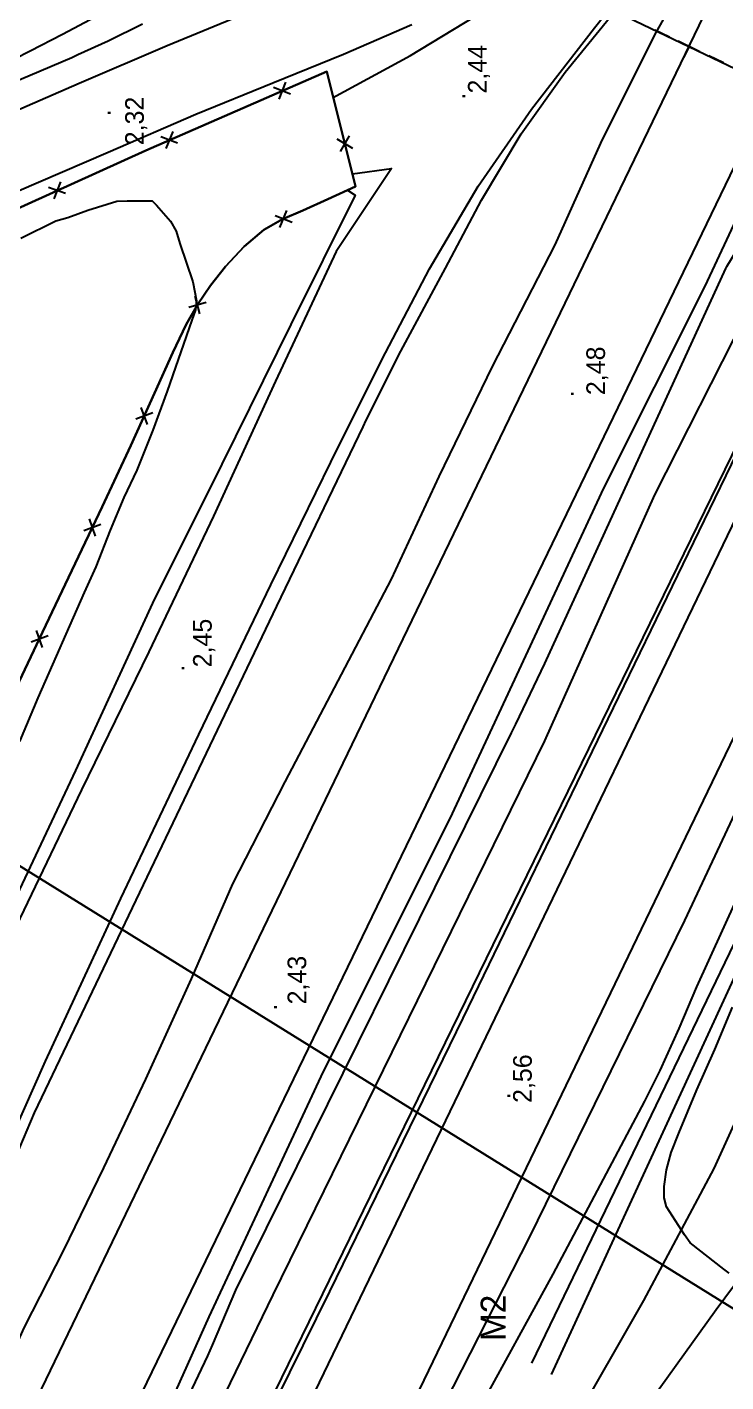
# Model space of a CAD drawing. Extents: x 730854 to 731444, y 4378581 to 4379608.
# Drawn here: x 731091.1 to 731147.3, y 4379229.4 to 4379338.3 of the extents above; entities that cross this region are included whole.
import ezdxf
from ezdxf.enums import TextEntityAlignment as Align

# ---------------------------------------------------------------- set-up
doc = ezdxf.new("R2010")
doc.units = 0
doc.linetypes.add('DASHED', pattern=[0])
doc.linetypes.add('HIDDEN', pattern=[0])
doc.layers.get('0').update_dxf_attribs({"linetype": 'CONTINUOUS'})
for name, color, linetype in [('1', 7, 'CONTINUOUS'), ('11', 7, 'CONTINUOUS'), ('14', 7, 'CONTINUOUS'), ('22', 7, 'CONTINUOUS'), ('25', 7, 'CONTINUOUS'), ('39', 7, 'CONTINUOUS'), ('40', 7, 'CONTINUOUS'), ('44', 7, 'CONTINUOUS'), ('48', 7, 'CONTINUOUS'), ('56', 7, 'CONTINUOUS'), ('8', 7, 'CONTINUOUS'), ('9', 7, 'CONTINUOUS'), ('PATTERN_CLASS', 7, 'CONTINUOUS')]:
    doc.layers.add(name, color=color, linetype=linetype)

msp = doc.modelspace()

# ---------------------------------------------------------------- linework, layer by layer
at = {"layer": '1', "color": 0, "linetype": 'CONTINUOUS'}
for p, q in [((731112.3, 4379332.89), (731110.94, 4379333.41)), ((731111.91, 4379333.84), (731111.37, 4379332.49)), ((731103.23, 4379328.94), (731101.87, 4379329.46)), ((731102.84, 4379329.88), (731102.29, 4379328.53)), ((731117.31, 4379328.51), (731116.07, 4379329.27)), ((731116.32, 4379328.28), (731117.05, 4379329.54)), ((731093.8, 4379325.83), (731093.27, 4379324.47)), ((731094.2, 4379324.89), (731092.83, 4379325.39)), ((731111.45, 4379322.18), (731112.01, 4379323.53)), ((731111.07, 4379323.13), (731112.43, 4379322.6)), ((731104.13, 4379315.76), (731105.53, 4379316.16)), ((731105.01, 4379315.24), (731104.64, 4379316.65)), ((731099.88, 4379306.78), (731101.24, 4379307.3)), ((731100.8, 4379306.34), (731100.3, 4379307.71)), ((731096.61, 4379297.36), (731096.13, 4379298.74)), ((731095.69, 4379297.82), (731097.06, 4379298.32)), ((731092.36, 4379288.41), (731091.89, 4379289.79)), ((731091.45, 4379288.87), (731092.82, 4379289.37))]:
    msp.add_line(p, q, dxfattribs=at)
msp.add_lwpolyline([(731090.23, 4379285.16), (731092.37, 4379289.64), (731094.71, 4379294.59), (731097.16, 4379299.73), (731099.46, 4379304.64), (731101.37, 4379308.86), (731102.84, 4379312.13), (731103.92, 4379314.38), (731104.85, 4379316.01), (731105.86, 4379317.5), (731107.09, 4379319.03), (731108.58, 4379320.63), (731110.16, 4379321.98), (731111.65, 4379322.83), (731113.3, 4379323.53), (731115.31, 4379324.44), (731117.54, 4379325.46), (731115.22, 4379334.71), (731100.67, 4379328.37), (731089.2, 4379323.17)], dxfattribs=at)
at = {"layer": '11', "color": 0, "linetype": 'CONTINUOUS'}
for points in [[(731115.69, 4379332.59), (731121.95, 4379336), (731127.14, 4379339.13), (731131.67, 4379342.05), (731135.81, 4379345.09), (731139.74, 4379348.46), (731143.25, 4379351.92), (731146.12, 4379355.1), (731148.53, 4379358.25), (731150.76, 4379361.73), (731153.17, 4379366.14), (731156.18, 4379372.19), (731160.61, 4379381.23), (731163.35, 4379386.8)], [(731081.5, 4379228.33), (731083.84, 4379234.83), (731087.48, 4379243.67), (731092.61, 4379255.17), (731098.67, 4379268.23), (731104.93, 4379281.42), (731110.72, 4379293.44), (731115.54, 4379303.31), (731119.66, 4379311.53), (731123.49, 4379318.85), (731127.39, 4379325.48), (731131.7, 4379331.67), (731136.75, 4379338.21), (731142.64, 4379345.67), (731148.56, 4379353.19), (731153.77, 4379359.96), (731158.93, 4379366.96)], [(731087.96, 4379330.58), (731095.32, 4379333.76), (731102.4, 4379336.8), (731108.58, 4379339.34)], [(731090.3, 4379325.06), (731097.64, 4379328.21), (731104.7, 4379331.27), (731110.89, 4379333.8), (731116.57, 4379336.11), (731122.07, 4379338.48)], [(731117.29, 4379326.48), (731120.42, 4379326.9), (731115.99, 4379320.23), (731111.1, 4379309.81), (731106.1, 4379298.96), (731100.91, 4379288.05), (731095.5, 4379276.96), (731090.53, 4379266.64), (731086.58, 4379257.94), (731083.43, 4379250.16), (731080.73, 4379242.32), (731078.45, 4379234.12), (731077.09, 4379238.71)]]:
    msp.add_lwpolyline(points, dxfattribs=at)
at = {"layer": '14', "color": 0, "linetype": 'CONTINUOUS'}
for points in [[(731158.93, 4379366.96), (731117.23, 4379280.61), (731085.81, 4379215.52), (731071.66, 4379185.94)], [(731165.68, 4379363.71), (731123.98, 4379277.35), (731092.5, 4379212.29), (731060.73, 4379146.06), (731028.61, 4379079.71), (731004.18, 4379029.44), (730980.14, 4378980.16), (730956.62, 4378931.48), (730940.35, 4378897.28)], [(731161.49, 4379326.58), (731130.56, 4379262.41), (731106.65, 4379212.84), (731085.35, 4379169.19), (731057.22, 4379110.87), (731022.79, 4379039.71), (730991.97, 4378976.23), (730961.91, 4378912.55)], [(731168.25, 4379323.32), (731137.32, 4379259.15), (731113.4, 4379209.57), (731092.1, 4379165.92), (731063.97, 4379107.61), (731029.54, 4379036.44), (730998.73, 4378973), (730968.69, 4378909.35)]]:
    msp.add_lwpolyline(points, dxfattribs=at)
at = {"layer": '22', "color": 0, "linetype": 'CONTINUOUS'}
msp.add_lwpolyline([(731096.64, 4379339.1), (731093.96, 4379337.69), (731091.38, 4379336.34), (731090.11, 4379335.69)], dxfattribs=at)
at = {"layer": '25', "color": 0, "linetype": 'HIDDEN'}
msp.add_lwpolyline([(730952.85, 4378908.13), (730964.58, 4378933.85), (730981.43, 4378969.25), (730995.44, 4378997.31), (731017.73, 4379042.92), (731028.85, 4379067.8), (731039.36, 4379088.59), (731052.05, 4379113.94), (731064.09, 4379138.82), (731078.41, 4379169.88), (731093.27, 4379200.04), (731110.92, 4379236.38), (731132.75, 4379280.9), (731141.61, 4379300.67), (731156.14, 4379329.29)], dxfattribs=at)
at = {"layer": '39', "color": 0, "linetype": 'CONTINUOUS'}
msp.add_line((731176.22, 4379323.14), (731131.68, 4379230.89), dxfattribs=at)
at = {"layer": '40', "color": 0, "linetype": 'CONTINUOUS'}
msp.add_line((731133.29, 4379229.97), (731176.22, 4379323.14), dxfattribs=at)
at = {"layer": '44', "color": 0, "linetype": 'CONTINUOUS'}
for points in [[(731076.18, 4379327.98), (731094.72, 4379335.82), (731095.19, 4379336.06), (731097.63, 4379337.16), (731100.41, 4379338.53)], [(731084.29, 4379186.53), (731105.67, 4379231.48), (731106.03, 4379232.35), (731107.92, 4379236.75), (731130.08, 4379281.54), (731130.43, 4379282.26), (731132.75, 4379287.13), (731147.32, 4379318.86), (731147.41, 4379319.02), (731154.13, 4379330.11), (731154.13, 4379330.12)], [(731158.56, 4379326.09), (731158.64, 4379326), (731158.39, 4379325.56), (731157.21, 4379323.21), (731154.36, 4379317.31), (731005.65, 4379012.9), (731005.73, 4379012.82), (731005.7, 4379012.31), (731005.43, 4379011.62), (731004.48, 4379009.59), (730963.69, 4378925.61)], [(731090.63, 4379321.3), (731093.44, 4379322.71), (731094.4, 4379322.96), (731096.01, 4379323.57), (731098.33, 4379324.29), (731099.16, 4379324.32), (731101.17, 4379324.31), (731101.54, 4379323.96), (731102.66, 4379322.69), (731103.11, 4379321.87), (731103.41, 4379320.88), (731104.44, 4379317.8), (731104.75, 4379316.28), (731104.67, 4379315.56), (731104.36, 4379314.71), (731102.4, 4379309.02), (731101.23, 4379305.89), (731099.94, 4379302.67), (731098.91, 4379300.48), (731097.79, 4379297.84), (731096.65, 4379294.89), (731095.7, 4379292.83), (731091.98, 4379284.37), (731090.51, 4379280.86)], [(731169.08, 4379315.42), (731169.15, 4379315.3), (731168.9, 4379314.86), (731168.47, 4379313.69), (731167.65, 4379311.98), (731155.6, 4379285.67), (731154.51, 4379283.03), (731152.79, 4379279.05), (731151.24, 4379275.28), (731148.13, 4379268.09), (731144.97, 4379261.13), (731143.54, 4379257.8), (731142.01, 4379254.42), (731140.77, 4379251.96), (731133.41, 4379238.04), (731127.31, 4379226.96)], [(731147.58, 4379238.12), (731147.15, 4379238.44), (731144.45, 4379240.56), (731143.99, 4379241.21), (731142.55, 4379243.46), (731142.37, 4379244.17), (731142.36, 4379245.1), (731142.54, 4379246.44), (731142.92, 4379247.81), (731143.54, 4379249.38), (731144.99, 4379252.87), (731146.42, 4379256.09), (731147.86, 4379259.5)]]:
    msp.add_lwpolyline(points, dxfattribs=at)
at = {"layer": '56', "color": 0, "linetype": 'CONTINUOUS'}
for p, q in [((731142.8, 4379337.47), (731141.62, 4379338.04)), ((731144.36, 4379336.73), (731144.79, 4379337.63)), ((731145.24, 4379336.3), (731143.48, 4379337.15)), ((731144.36, 4379336.73), (731143.95, 4379335.87)), ((731147.13, 4379335.4), (731145.94, 4379335.97))]:
    msp.add_line(p, q, dxfattribs=at)
at = {"layer": '8', "color": 0, "linetype": 'DASHED'}
msp.add_lwpolyline([(731134.85, 4379225.67), (731140.71, 4379235.92), (731146.37, 4379246.54), (731151.24, 4379257.19), (731153.64, 4379263.71), (731156.75, 4379271.42), (731163.63, 4379284.56), (731169.55, 4379293.54), (731179.98, 4379308.94)], dxfattribs=at)
at = {"layer": '8', "color": 0, "linetype": 'CONTINUOUS'}
msp.add_lwpolyline([(731176.87, 4379255), (731177.53, 4379254.14), (731177.23, 4379253.15), (731174.22, 4379251.64), (731170.65, 4379248.76), (731165.45, 4379245.39), (731160.76, 4379244.53), (731156.05, 4379243.33), (731153.07, 4379241.79), (731150.97, 4379240.41), (731148.63, 4379237.98), (731146.53, 4379235.17), (731139.5, 4379225.37)], dxfattribs=at)
at = {"layer": '9', "color": 0, "linetype": 'HIDDEN'}
for points in [[(730970.87, 4378955), (730979.7, 4378972.94), (730988.45, 4378991.05), (730997.4, 4379010.21), (731006.5, 4379028.28), (731015.94, 4379048.46), (731025.15, 4379067.59), (731032.89, 4379083.94), (731041, 4379100.83), (731047.7, 4379114.56), (731056.48, 4379133.16), (731066.01, 4379152.92), (731076.12, 4379174.03), (731086.69, 4379194.38), (731097.27, 4379215.67), (731105.76, 4379234.62), (731114.97, 4379254.33), (731125.14, 4379274.67), (731137.51, 4379301.21), (731145.65, 4379317.46), (731155.3, 4379338.09), (731165.92, 4379359.84)], [(731145.08, 4379343.91), (731141.56, 4379337.59), (731137.24, 4379328.94), (731133.56, 4379320.77), (731128.52, 4379311), (731124.24, 4379302.16), (731120.41, 4379293.91), (731115.83, 4379285.17), (731111.84, 4379277.61), (731107.64, 4379269.41), (731104.32, 4379261.79), (731100.65, 4379253.71), (731097.26, 4379246.58), (731094.06, 4379239.96), (731090.89, 4379233.78), (731087.08, 4379225.42)], [(731118.15, 4379306.14), (731118.39, 4379306.67), (731121.19, 4379312.23), (731124.78, 4379318.89), (731127.66, 4379324.36), (731130.86, 4379329.69), (731134.4, 4379334.64), (731137.96, 4379339.01)], [(731159.3, 4379326.61), (731149.88, 4379307.53), (731137.83, 4379282.67), (731126.16, 4379258.63), (731115.43, 4379236.66), (731102.61, 4379210.66), (731090.54, 4379184.86), (731075.99, 4379155.6), (731065.69, 4379133.15), (731054.78, 4379110.29), (731042.97, 4379086.46), (731026.72, 4379051.6), (731016.66, 4379031.94), (731000.8, 4378999.11), (730985.4, 4378967.01), (730971.29, 4378937.61), (730959.37, 4378911.75)], [(731116.88, 4379325.16), (731117.52, 4379324.77), (731112.34, 4379314.37), (731106.79, 4379303.15), (731101.22, 4379291.98), (731095.02, 4379278.53), (731089.43, 4379266.69), (731084.03, 4379255.62), (731081.22, 4379247.14), (731079.39, 4379241.32), (731078.13, 4379239.01)], [(730972.31, 4378910.48), (730984.74, 4378937.48), (730996.5, 4378962.29), (731008.83, 4378988.75), (731022.35, 4379016.27), (731031.14, 4379034.42), (731043.76, 4379059.78), (731056.04, 4379084.76), (731066.72, 4379107.96), (731078.5, 4379132.35), (731090.15, 4379155.89), (731103.15, 4379182.96), (731112.69, 4379202.13), (731120.68, 4379219.71), (731131.54, 4379240.98), (731144.01, 4379266.48), (731152.53, 4379284.59), (731162.71, 4379306.28), (731169.95, 4379320.19)], [(731081.22, 4379221.55), (731084.32, 4379233.59), (731091.73, 4379251.02), (731100.49, 4379269.33), (731111.2, 4379291.73), (731118.15, 4379306.14)]]:
    msp.add_lwpolyline(points, dxfattribs=at)
at = {"layer": 'PATTERN_CLASS', "color": 0, "linetype": 'CONTINUOUS'}
for points in [[(730946.81, 4379398.75), (731058.86, 4379328.27), (731062.21, 4379325.79), (731063.21, 4379325.05), (731113.96, 4379351.27), (731228.73, 4379296.36)], [(731089.2, 4379323.17), (731100.67, 4379328.37), (731115.22, 4379334.71), (731117.54, 4379325.46), (731115.31, 4379324.44), (731113.3, 4379323.53), (731111.65, 4379322.83), (731110.16, 4379321.98), (731108.58, 4379320.63), (731107.09, 4379319.03), (731105.86, 4379317.5), (731104.85, 4379316.01), (731103.92, 4379314.38), (731102.84, 4379312.13), (731101.37, 4379308.86), (731099.46, 4379304.64), (731097.16, 4379299.73), (731094.71, 4379294.59), (731092.37, 4379289.64), (731090.23, 4379285.16)]]:
    msp.add_lwpolyline(points, dxfattribs=at)

# ---------------------------------------------------------------- texts
at = {"layer": '39', "color": 0, "linetype": 'CONTINUOUS'}
msp.add_text('M2   ', height=2, rotation=90, dxfattribs=at).set_placement((731128.59, 4379235.65), align=Align.MIDDLE)
at = {"layer": '48', "color": 0, "linetype": 'CONTINUOUS'}
for s, p in [(' 2,44', (731128.08, 4379332.38)), (' 2,32', (731100.51, 4379328.22)), ('.', (731126.36, 4379332.44)), ('.', (731097.84, 4379331.1)), (' 2,48', (731137.6, 4379308.14)), ('.', (731135.09, 4379308.52)), (' 2,45', (731105.97, 4379286.26)), ('.', (731103.78, 4379286.48)), (' 2,43', (731113.57, 4379259.17)), ('.', (731111.22, 4379259.23)), (' 2,56', (731131.71, 4379251.25)), ('.', (731129.98, 4379252.09))]:
    msp.add_text(s, height=1.5, rotation=90, dxfattribs=at).set_placement(p)

# ---------------------------------------------------------------- meshes
at = {"color": 0, "linetype": 'CONTINUOUS'}
mesh = msp.add_polyface(dxfattribs=at)
corners = [(730854.5, 4378581), (730854.5, 4378581), (730854.5, 4378771.96), (731162.5, 4378581), (730854.5, 4378946.49), (731444, 4378581), (730854.5, 4379607.5), (731444, 4379242.01), (731444, 4379607.5)]
mesh.append_faces([[corners[k] for k in face] for face in [(0, 1, 3, 2), (2, 3, 5, 4), (4, 5, 7, 6), (6, 7, 8, 8)]], dxfattribs={"vtx0": -1, "vtx2": -1, "color": 0})
mesh = msp.add_polyface(dxfattribs=at)
corners = [(730864.5, 4378591), (730864.5, 4378591), (730864.5, 4378775.76), (731162.5, 4378591), (730864.5, 4378944.09), (731434, 4378591), (730864.5, 4379411), (731434, 4379057.91), (731162.5, 4379411), (731434, 4379242.67), (731434, 4379411)]
mesh.append_faces([[corners[k] for k in face] for face in [(0, 1, 3, 2), (2, 3, 5, 4), (4, 5, 7, 6), (6, 7, 9, 8), (8, 9, 10, 10)]], dxfattribs={"vtx0": -1, "vtx2": -1, "color": 0})

doc.saveas('drawing.dxf')
